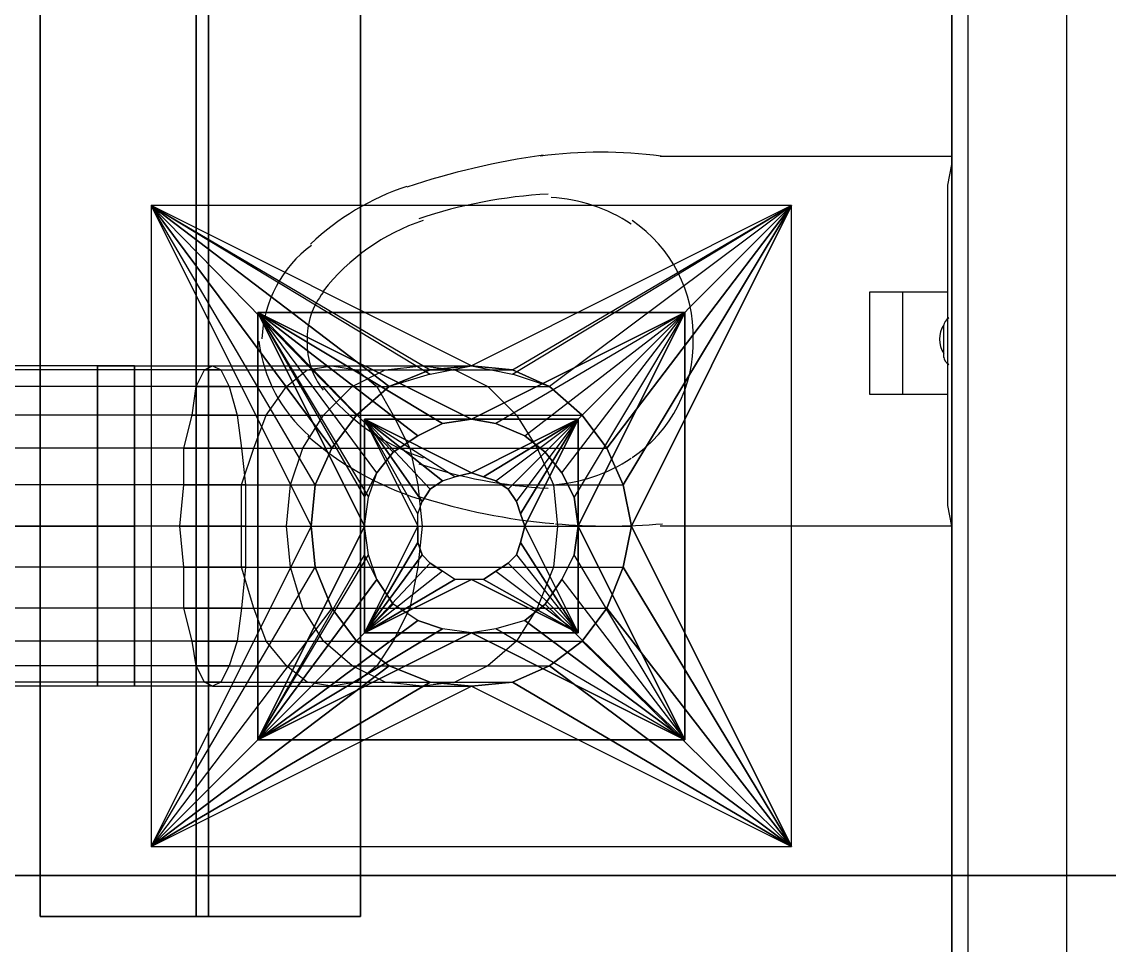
# Model space of a CAD drawing. Header units: metres. Extents: x 114 to 218, y 8 to 180.
# Drawn here: x 177.118 to 181.191, y 79.211 to 82.668 of the extents above; entities that cross this region are included whole.
import ezdxf

# ---------------------------------------------------------------- set-up
doc = ezdxf.new("R2010")
doc.units = ezdxf.units.M
doc.header["$MEASUREMENT"] = 0
for name, color, linetype in [('A-2D-I-WALL', 7, 'Continuous'), ('A-2D-SANR-FIXT', 7, 'Continuous'), ('A-3D-I-WALL', 7, 'Continuous'), ('M-EA2S-ADist', 7, 'Continuous'), ('M-EA2S-Round', 7, 'Continuous'), ('S-3D-BEAM', 7, 'Continuous')]:
    doc.layers.add(name, color=color, linetype=linetype)

msp = doc.modelspace()

# ---------------------------------------------------------------- linework, layer by layer
at = {"layer": 'A-2D-I-WALL', "color": 9, "true_color": 0xbababa}
for points in [[(180.6635, 75.8114), (180.6635, 98.4379)], [(181.0326, 75.8729), (181.0326, 98.3148)], [(180.6019, 85.6711), (180.6019, 75.8729)]]:
    msp.add_lwpolyline(points, dxfattribs=at)
at = {"layer": 'A-2D-SANR-FIXT', "color": 9, "true_color": 0xbababa}
for points in [[(179.5098, 82.164), (180.4635, 82.164), (180.4635, 82.164), (180.6019, 82.164)], [(180.6019, 80.7797), (180.5865, 80.8566), (180.5865, 82.0564), (180.6019, 82.1333)], [(180.2943, 81.2719), (180.2943, 81.6564)], [(180.2943, 81.6564), (180.5865, 81.6564)], [(180.4173, 81.6564), (180.4173, 81.2719)], [(180.5712, 81.5334), (180.5712, 81.4103)], [(180.5712, 81.518), (180.5712, 81.4103)], [(180.5865, 81.2719), (180.2943, 81.2719)], [(180.6019, 80.7797), (180.4635, 80.7797), (180.4635, 80.7797), (179.5098, 80.7797)]]:
    msp.add_lwpolyline(points, dxfattribs=at)
for centre, radius, start, end in [((179.4557, 79.3886), 2.8061, 97.8794, 108.5952), ((179.2868, 80.4804), 1.699, 82.3395, 97.6605), ((178.8715, 81.1257), 0.9768, 108.5932, 133.3989), ((179.1943, 80.1573), 1.8683, 93.2145, 108.3645), ((179.0714, 81.4179), 0.5923, 56.2159, 87.087), ((178.8715, 81.1719), 0.7922, 108.3614, 141.9909), ((179.1176, 81.4949), 0.5152, 358.0707, 56.2174), ((178.4715, 81.4642), 0.4537, 126.1533, 177.852), ((178.4716, 81.4795), 0.2846, 142.0006, 181.4319), ((180.6096, 81.5257), 0.0385, 119.7113, 176.2781), ((180.6557, 81.4795), 0.0999, 147.328, 212.672), ((178.5638, 81.541), 0.5614, 187.0885, 228.9105), ((178.4716, 81.4642), 0.2846, 178.5682, 218.0035), ((179.1176, 81.4641), 0.5152, 303.7826, 1.9293), ((180.6097, 81.418), 0.0385, 183.7219, 240.2593), ((178.8715, 81.7872), 0.7922, 218.0091, 251.6359), ((178.964, 82.0029), 1.1771, 228.9148, 252.3138), ((179.0714, 81.5258), 0.5923, 272.913, 303.7841), ((179.1944, 82.7867), 1.8686, 251.6355, 266.7828), ((179.3176, 83.1255), 2.3459, 252.3163, 264.9391), ((179.3176, 83.0489), 2.2692, 264.9418, 275.0576)]:
    msp.add_arc(centre, radius, start, end, dxfattribs=at)
at = {"layer": 'A-3D-I-WALL', "color": 42, "true_color": 0xdda500}
for points in [[(180.6635, 75.8729), (180.6635, 75.8114), (181.0326, 75.8114), (181.0326, 75.8729), (181.0326, 98.3148), (181.0326, 98.3764), (181.0326, 98.4379), (180.6635, 98.4379), (180.6635, 98.3764), (180.6635, 98.3148)], [(181.0326, 75.8729), (181.0326, 98.3148), (180.6019, 98.3148)], [(181.0326, 75.8729), (180.6019, 75.8729), (181.0326, 75.8729), (181.0326, 98.3148), (180.6019, 98.3148), (180.6019, 94.7155), (180.6019, 93.9926), (180.6019, 90.4548), (180.6019, 89.7318), (180.6019, 86.1633), (180.6019, 85.6711), (180.6019, 75.8729), (180.6019, 85.6711), (180.6019, 86.1633), (180.6019, 89.7318), (180.6019, 90.4548), (180.6019, 93.9926), (180.6019, 94.7155), (180.6019, 98.3148)], [(180.6635, 85.7326), (180.6019, 85.7326), (180.6019, 85.6711), (180.6019, 75.8729), (180.6635, 75.8729), (180.6635, 85.7326)]]:
    msp.add_lwpolyline(points, dxfattribs=at)
at = {"layer": 'M-EA2S-ADist', "color": 3, "true_color": 0x00ff00}
for points in [[(180.002, 81.9794), (177.6025, 81.9794), (177.6025, 79.5799), (180.002, 79.5799), (180.002, 81.9794), (177.6025, 81.9794), (177.6025, 79.5799), (180.002, 79.5799), (180.002, 81.9794)], [(178.6485, 81.3488), (178.8023, 81.3796), (177.6025, 81.9794), (178.2024, 80.7797), (178.2178, 80.9335)], [(178.2178, 80.9335), (177.6025, 81.9794), (178.2024, 80.7797), (178.2178, 80.9335)], [(178.8023, 81.3796), (177.6025, 81.9794), (178.6485, 81.3642), (178.8023, 81.3796)], [(178.6485, 81.3488), (178.4946, 81.3027), (177.6025, 81.9794), (178.6485, 81.3488)], [(178.2793, 81.0719), (178.2178, 80.9335), (177.6025, 81.9794), (178.2793, 81.0719)], [(177.6025, 81.9794), (178.3716, 81.195)], [(178.2793, 81.0719), (177.6025, 81.9794), (178.4946, 81.3027)], [(177.6025, 81.9794), (178.3716, 81.195)], [(177.6025, 81.9794), (177.6025, 81.9794)], [(177.6025, 81.9794), (177.6025, 81.9794)], [(179.3714, 80.9335), (179.4022, 80.7797), (180.002, 81.9794), (178.8023, 81.3796), (178.9561, 81.3488)], [(178.9561, 81.3642), (180.002, 81.9794), (178.8023, 81.3796), (178.9561, 81.3642)], [(179.0945, 81.3027), (178.9561, 81.3488), (180.002, 81.9794), (179.0945, 81.3027)], [(179.2176, 81.195), (180.002, 81.9794), (179.0945, 81.3027)], [(180.002, 81.9794), (179.2176, 81.195)], [(179.3714, 80.9335), (179.3098, 81.0719), (180.002, 81.9794), (179.3714, 80.9335)], [(179.3714, 80.9335), (180.002, 81.9794), (179.3098, 81.0719), (179.3714, 80.9335)], [(180.002, 81.9794), (179.4022, 80.7797), (179.3714, 80.9335)], [(180.002, 81.9794), (180.002, 81.9794)], [(180.002, 81.9794), (180.002, 81.9794)], [(178.0024, 81.5795), (178.0024, 79.9798), (179.6021, 79.9798), (179.6021, 81.5795), (178.0024, 81.5795)], [(179.6021, 79.9798), (178.0024, 79.9798), (178.0024, 81.5795), (179.6021, 81.5795), (179.6021, 79.9798)], [(178.0024, 79.9798), (178.4023, 80.7797), (178.0024, 81.5795), (178.4177, 80.8874)], [(178.4485, 80.9796), (178.0024, 81.5795), (178.51, 81.0565)], [(178.51, 81.0565), (178.0024, 81.5795), (178.6023, 81.1181), (178.0024, 81.5795), (178.6946, 81.1642), (178.0024, 81.5795), (178.8023, 81.1796), (178.0024, 81.5795)], [(178.4485, 80.9796), (178.0024, 81.5795), (178.4023, 80.8874), (178.4485, 80.9796)], [(178.0024, 81.5795), (178.4023, 80.7797), (178.4023, 80.8874)], [(178.0024, 81.5795), (178.0024, 81.5795)], [(178.0024, 81.5795), (178.0024, 81.5795)], [(178.8023, 81.1796), (179.6021, 81.5795), (178.8945, 81.1642)], [(179.6021, 81.5795), (178.8023, 81.1796)], [(179.0022, 81.1181), (179.6021, 81.5795), (178.8945, 81.1642)], [(179.0022, 81.1181), (179.6021, 81.5795), (179.0791, 81.0565)], [(179.1407, 80.9796), (179.6021, 81.5795), (179.0791, 81.0565)], [(179.1407, 80.9796), (179.6021, 81.5795), (179.1868, 80.8874)], [(179.6021, 81.5795), (179.2022, 80.7797), (179.6021, 79.9798), (179.1868, 80.672)], [(179.6021, 79.9798), (179.2022, 80.7797), (179.6021, 81.5795), (179.1868, 80.8874)], [(179.6021, 81.5795), (179.6021, 81.5795)], [(179.6021, 81.5795), (179.6021, 81.5795)], [(178.6485, 81.3642), (178.4946, 81.3027), (178.6485, 81.3642), (178.8023, 81.3796), (178.9561, 81.3642)], [(178.6485, 81.3642), (178.6485, 81.3642)], [(178.6485, 81.3642), (178.6485, 81.3642)], [(178.6485, 81.3488), (178.6485, 81.3488)], [(178.8023, 81.3796), (178.8023, 81.3796)], [(178.8023, 81.3796), (178.8023, 81.3796)], [(178.8023, 81.3796), (178.8023, 81.3796)], [(179.0945, 81.3027), (178.9561, 81.3642), (179.0945, 81.3027)], [(178.9561, 81.3642), (178.9561, 81.3642)], [(178.9561, 81.3642), (178.9561, 81.3642)], [(178.9561, 81.3488), (178.9561, 81.3488)], [(178.2793, 81.0719), (178.3716, 81.195), (178.4946, 81.3027)], [(178.4946, 81.3027), (178.3716, 81.195), (178.4946, 81.3027)], [(178.4946, 81.3027), (178.4946, 81.3027)], [(178.4946, 81.3027), (178.4946, 81.3027)], [(178.4946, 81.3027), (178.4946, 81.3027)], [(179.2176, 81.195), (179.0945, 81.3027), (179.2176, 81.195)], [(179.0945, 81.3027), (179.2176, 81.195), (179.3098, 81.0719)], [(179.0945, 81.3027), (179.0945, 81.3027)], [(179.0945, 81.3027), (179.0945, 81.3027)], [(179.0945, 81.3027), (179.0945, 81.3027)], [(178.3716, 81.195), (178.2793, 81.0719), (178.3716, 81.195)], [(178.3716, 81.195), (178.3716, 81.195)], [(178.3716, 81.195), (178.3716, 81.195)], [(178.3716, 81.195), (178.3716, 81.195)], [(178.6023, 80.8258), (178.4023, 81.1796), (178.6023, 80.7797), (178.6023, 80.8258), (178.6177, 80.872), (178.4023, 81.1796), (178.6485, 80.9181), (178.6177, 80.872)], [(178.6946, 80.9489), (178.7407, 80.9643), (178.4023, 81.1796), (178.6946, 80.9489), (178.6485, 80.9181)], [(178.8484, 80.9643), (179.2022, 81.1796), (178.8023, 80.9796), (178.4023, 81.1796)], [(178.8945, 80.6105), (179.2022, 80.3798), (178.4023, 80.3798), (178.4023, 81.1796), (179.2022, 81.1796), (179.2022, 80.3798)], [(178.4023, 81.1796), (178.4023, 80.3798), (179.2022, 80.3798), (179.2022, 81.1796), (178.4023, 81.1796), (178.6023, 80.7797), (178.4023, 80.3798), (178.6023, 80.7181), (178.6023, 80.7797), (178.6023, 80.8258), (178.4023, 81.1796)], [(178.4023, 81.1796), (178.6177, 80.872)], [(178.7407, 80.9643), (178.4023, 81.1796), (178.8023, 80.9796), (179.2022, 81.1796)], [(178.6946, 80.9489), (178.4023, 81.1796), (178.6485, 80.9181)], [(178.8945, 81.1642), (179.0022, 81.1181), (179.0791, 81.0565), (179.1407, 80.9796), (179.1868, 80.8874), (179.2022, 80.7797), (179.1868, 80.672), (179.1407, 80.5797), (179.0791, 80.4874), (179.0022, 80.4259), (178.8945, 80.3951), (178.8023, 80.3798), (178.6946, 80.3951), (178.6023, 80.4259), (178.51, 80.4874), (178.4485, 80.5797), (178.4177, 80.672), (178.4023, 80.7797), (178.4177, 80.8874), (178.4485, 80.9796), (178.51, 81.0565), (178.6023, 81.1181), (178.6946, 81.1642), (178.8023, 81.1796), (178.8945, 81.1642)], [(178.4023, 81.1796), (178.4023, 81.1796)], [(178.4023, 81.1796), (178.4023, 81.1796)], [(179.0791, 80.4874), (179.1407, 80.5797), (179.1868, 80.672), (179.2022, 80.7797), (179.1868, 80.8874), (179.1407, 80.9796), (179.0791, 81.0565), (179.0022, 81.1181), (178.8945, 81.1642), (178.8023, 81.1796), (178.6946, 81.1642), (178.6023, 81.1181), (178.51, 81.0565), (178.4485, 80.9796)], [(178.8023, 81.1796), (178.8023, 81.1796)], [(178.8023, 81.1796), (178.8023, 81.1796)], [(178.8945, 80.9489), (179.2022, 81.1796), (178.8484, 80.9643)], [(178.8945, 80.9489), (179.2022, 81.1796), (178.9407, 80.9181)], [(178.9715, 80.872), (179.2022, 81.1796), (178.9407, 80.9181)], [(178.9715, 80.872), (179.2022, 81.1796), (178.9868, 80.8258)], [(178.9868, 80.7181), (179.2022, 80.3798), (179.0022, 80.7797), (179.2022, 81.1796)], [(178.9868, 80.8258), (179.2022, 81.1796), (179.0022, 80.7797), (179.2022, 80.3798)], [(179.2022, 81.1796), (179.2022, 81.1796)], [(179.2022, 81.1796), (179.2022, 81.1796)], [(179.3098, 81.0719), (179.2176, 81.195), (179.3098, 81.0719), (179.3714, 80.9335), (179.4022, 80.7797), (179.3714, 80.6259), (179.3098, 80.472)], [(179.2176, 81.195), (179.2176, 81.195)], [(179.2176, 81.195), (179.2176, 81.195)], [(179.2176, 81.195), (179.2176, 81.195)], [(178.6946, 81.1642), (178.6946, 81.1642)], [(178.6946, 81.1642), (178.6946, 81.1642)], [(178.8945, 81.1642), (178.8945, 81.1642)], [(178.8945, 81.1642), (178.8945, 81.1642)], [(178.6023, 81.1181), (178.6023, 81.1181)], [(178.6023, 81.1181), (178.6023, 81.1181)], [(179.0022, 81.1181), (179.0022, 81.1181)], [(179.0022, 81.1181), (179.0022, 81.1181)], [(178.2793, 81.0719), (178.2178, 80.9335), (178.2793, 81.0719)], [(178.2793, 81.0719), (178.2793, 81.0719)], [(178.2793, 81.0719), (178.2793, 81.0719)], [(178.2793, 81.0719), (178.2793, 81.0719)], [(178.51, 81.0565), (178.51, 81.0565)], [(178.51, 81.0565), (178.51, 81.0565)], [(179.0791, 81.0565), (179.0791, 81.0565)], [(179.0791, 81.0565), (179.0791, 81.0565)], [(179.3098, 81.0719), (179.3098, 81.0719)], [(179.3098, 81.0719), (179.3098, 81.0719)], [(179.3098, 81.0719), (179.3098, 81.0719)], [(178.4485, 80.9796), (178.4485, 80.9796)], [(178.4485, 80.9796), (178.4485, 80.9796)], [(178.6023, 80.8258), (178.6177, 80.872), (178.6485, 80.9181), (178.6946, 80.9489), (178.7407, 80.9643), (178.8023, 80.9796), (178.8484, 80.9643), (178.8945, 80.9489), (178.9407, 80.9181), (178.9715, 80.872), (178.9868, 80.8258), (179.0022, 80.7797), (178.9868, 80.7181), (178.9715, 80.672), (178.9407, 80.6412), (178.8945, 80.6105), (178.8484, 80.5797), (178.8023, 80.5797), (178.7407, 80.5797), (178.6946, 80.6105), (178.6485, 80.6412), (178.6177, 80.672)], [(178.8484, 80.5797), (178.8945, 80.6105), (178.9407, 80.6412), (178.9715, 80.672), (178.9868, 80.7181), (179.0022, 80.7797), (178.9868, 80.8258), (178.9715, 80.872), (178.9407, 80.9181), (178.8945, 80.9489), (178.8484, 80.9643), (178.8023, 80.9796), (178.7407, 80.9643)], [(178.8023, 80.9796), (178.8023, 80.9796)], [(178.8023, 80.9796), (178.8023, 80.9796)], [(179.1407, 80.9796), (179.1407, 80.9796)], [(179.1407, 80.9796), (179.1407, 80.9796)], [(178.2178, 80.6259), (178.2793, 80.472), (178.2178, 80.6259), (178.2024, 80.7797), (178.2178, 80.9335)], [(178.2178, 80.9335), (178.2178, 80.9335)], [(178.2178, 80.9335), (178.2178, 80.9335)], [(178.2178, 80.9335), (178.2178, 80.9335)], [(178.6946, 80.9489), (178.6946, 80.9489)], [(178.6946, 80.9489), (178.6946, 80.9489)], [(178.7407, 80.9643), (178.7407, 80.9643)], [(178.7407, 80.9643), (178.7407, 80.9643)], [(178.8484, 80.9643), (178.8484, 80.9643)], [(178.8484, 80.9643), (178.8484, 80.9643)], [(178.8945, 80.9489), (178.8945, 80.9489)], [(178.8945, 80.9489), (178.8945, 80.9489)], [(179.3714, 80.9335), (179.3714, 80.9335)], [(179.3714, 80.9335), (179.3714, 80.9335)], [(179.3714, 80.9335), (179.3714, 80.9335)], [(178.6485, 80.9181), (178.6485, 80.9181)], [(178.6485, 80.9181), (178.6485, 80.9181)], [(178.9407, 80.9181), (178.9407, 80.9181)], [(178.9407, 80.9181), (178.9407, 80.9181)], [(178.4023, 80.8874), (178.4023, 80.8874)], [(178.4177, 80.8874), (178.4177, 80.8874)], [(178.6177, 80.872), (178.6177, 80.872)], [(178.6177, 80.872), (178.6177, 80.872)], [(178.9715, 80.872), (178.9715, 80.872)], [(178.9715, 80.872), (178.9715, 80.872)], [(179.1868, 80.8874), (179.1868, 80.8874)], [(179.1868, 80.8874), (179.1868, 80.8874)], [(178.6023, 80.8258), (178.6023, 80.8258)], [(178.6023, 80.8258), (178.6023, 80.8258)], [(178.9868, 80.8258), (178.9868, 80.8258)], [(178.9868, 80.8258), (178.9868, 80.8258)], [(178.2178, 80.6259), (178.2024, 80.7797), (177.6025, 79.5799), (178.8023, 80.1798), (180.002, 79.5799)], [(178.2024, 80.7797), (177.6025, 79.5799), (178.2178, 80.6259), (178.2024, 80.7797)], [(178.4023, 80.7797), (178.0024, 79.9798), (178.4023, 80.672), (178.4023, 80.7797)], [(178.2024, 80.7797), (178.2024, 80.7797)], [(178.2024, 80.7797), (178.2024, 80.7797)], [(178.2024, 80.7797), (178.2024, 80.7797)], [(178.4023, 80.3798), (178.6023, 80.7797), (178.6023, 80.7181)], [(178.4023, 80.7797), (178.4023, 80.7797)], [(178.4023, 80.7797), (178.4023, 80.7797)], [(178.6023, 80.7797), (178.6023, 80.7797)], [(178.6023, 80.7797), (178.6023, 80.7797)], [(178.9561, 80.1952), (178.8023, 80.1798), (180.002, 79.5799), (179.4022, 80.7797), (179.3714, 80.6259)], [(179.0022, 80.7797), (179.0022, 80.7797)], [(179.0022, 80.7797), (179.0022, 80.7797)], [(179.2022, 80.7797), (179.2022, 80.7797)], [(179.2022, 80.7797), (179.2022, 80.7797)], [(179.3714, 80.6259), (179.4022, 80.7797), (180.002, 79.5799)], [(179.4022, 80.7797), (179.4022, 80.7797)], [(179.4022, 80.7797), (179.4022, 80.7797)], [(179.4022, 80.7797), (179.4022, 80.7797)], [(178.6177, 80.672), (178.6023, 80.7181), (178.4023, 80.3798), (178.6177, 80.672), (178.6485, 80.6412)], [(178.6023, 80.7181), (178.6177, 80.672), (178.4023, 80.3798)], [(178.6023, 80.7181), (178.6023, 80.7181)], [(178.6023, 80.7181), (178.6023, 80.7181)], [(178.9715, 80.672), (179.2022, 80.3798), (178.9868, 80.7181)], [(178.9868, 80.7181), (178.9868, 80.7181)], [(178.9868, 80.7181), (178.9868, 80.7181)], [(178.4485, 80.5797), (178.0024, 79.9798), (178.4177, 80.672)], [(178.4485, 80.5797), (178.51, 80.4874), (178.0024, 79.9798), (178.4485, 80.5797), (178.4023, 80.672)], [(178.4023, 80.672), (178.4023, 80.672)], [(178.4177, 80.672), (178.4177, 80.672)], [(178.6177, 80.672), (178.6177, 80.672)], [(178.6177, 80.672), (178.6177, 80.672)], [(178.9715, 80.672), (179.2022, 80.3798), (178.9407, 80.6412)], [(178.9715, 80.672), (178.9715, 80.672)], [(178.9715, 80.672), (178.9715, 80.672)], [(179.1407, 80.5797), (179.6021, 79.9798), (179.1868, 80.672)], [(179.1868, 80.672), (179.1868, 80.672)], [(179.1868, 80.672), (179.1868, 80.672)], [(178.2178, 80.6259), (178.2793, 80.472), (177.6025, 79.5799), (178.2178, 80.6259)], [(178.2178, 80.6259), (178.2178, 80.6259)], [(178.2178, 80.6259), (178.2178, 80.6259)], [(178.2178, 80.6259), (178.2178, 80.6259)], [(178.7407, 80.5797), (178.4023, 80.3798), (178.8023, 80.5797), (178.7407, 80.5797), (178.6946, 80.6105), (178.4023, 80.3798), (178.6485, 80.6412), (178.6946, 80.6105)], [(178.6485, 80.6412), (178.4023, 80.3798)], [(178.6946, 80.6105), (178.4023, 80.3798), (178.7407, 80.5797)], [(178.6485, 80.6412), (178.6485, 80.6412)], [(178.6485, 80.6412), (178.6485, 80.6412)], [(178.6946, 80.6105), (178.6946, 80.6105)], [(178.6946, 80.6105), (178.6946, 80.6105)], [(178.8945, 80.6105), (179.2022, 80.3798), (178.9407, 80.6412)], [(178.8945, 80.6105), (178.8945, 80.6105)], [(178.8945, 80.6105), (178.8945, 80.6105)], [(178.9407, 80.6412), (178.9407, 80.6412)], [(178.9407, 80.6412), (178.9407, 80.6412)], [(179.3098, 80.472), (179.3714, 80.6259), (180.002, 79.5799), (179.3098, 80.472)], [(179.3098, 80.472), (180.002, 79.5799), (179.3714, 80.6259), (179.3098, 80.472)], [(179.3714, 80.6259), (179.3714, 80.6259)], [(179.3714, 80.6259), (179.3714, 80.6259)], [(179.3714, 80.6259), (179.3714, 80.6259)], [(178.8023, 80.5797), (178.4023, 80.3798)], [(178.4485, 80.5797), (178.4485, 80.5797)], [(178.4485, 80.5797), (178.4485, 80.5797)], [(178.7407, 80.5797), (178.7407, 80.5797)], [(178.7407, 80.5797), (178.7407, 80.5797)], [(178.8023, 80.5797), (179.2022, 80.3798), (178.8484, 80.5797), (178.8023, 80.5797)], [(178.8484, 80.5797), (179.2022, 80.3798), (178.8023, 80.5797)], [(178.8023, 80.5797), (178.8023, 80.5797)], [(178.8023, 80.5797), (178.8023, 80.5797)], [(178.8484, 80.5797), (178.8484, 80.5797)], [(178.8484, 80.5797), (178.8484, 80.5797)], [(179.1407, 80.5797), (179.6021, 79.9798), (179.0791, 80.4874)], [(179.1407, 80.5797), (179.1407, 80.5797)], [(179.1407, 80.5797), (179.1407, 80.5797)], [(178.6023, 80.4259), (178.0024, 79.9798), (178.51, 80.4874)], [(178.6023, 80.4259), (178.6946, 80.3951), (178.0024, 79.9798), (178.6023, 80.4259), (178.51, 80.4874)], [(178.51, 80.4874), (178.51, 80.4874)], [(178.51, 80.4874), (178.51, 80.4874)], [(179.0022, 80.4259), (179.0791, 80.4874), (179.6021, 79.9798), (179.0022, 80.4259), (178.8945, 80.3951)], [(179.0791, 80.4874), (179.0791, 80.4874)], [(179.0791, 80.4874), (179.0791, 80.4874)], [(178.2793, 80.472), (177.6025, 79.5799), (178.3716, 80.349)], [(178.2793, 80.472), (178.3716, 80.349), (178.2793, 80.472)], [(178.4946, 80.2567), (178.3716, 80.349), (178.2793, 80.472)], [(178.2793, 80.472), (178.2793, 80.472)], [(178.2793, 80.472), (178.2793, 80.472)], [(178.2793, 80.472), (178.2793, 80.472)], [(179.3098, 80.472), (179.2176, 80.349), (179.0945, 80.2567), (178.9561, 80.1952)], [(179.2176, 80.349), (179.3098, 80.472), (179.2176, 80.349)], [(179.3098, 80.472), (179.3098, 80.472)], [(179.3098, 80.472), (179.3098, 80.472)], [(179.3098, 80.472), (179.3098, 80.472)], [(178.6023, 80.4259), (178.6023, 80.4259)], [(178.6023, 80.4259), (178.6023, 80.4259)], [(179.0022, 80.4259), (179.6021, 79.9798), (178.8945, 80.3951)], [(179.0022, 80.4259), (179.0022, 80.4259)], [(179.0022, 80.4259), (179.0022, 80.4259)], [(179.6021, 79.9798), (178.8023, 80.3798), (178.0024, 79.9798), (178.6946, 80.3951)], [(178.0024, 79.9798), (178.8023, 80.3798), (178.6946, 80.3951)], [(178.4023, 80.3798), (178.4023, 80.3798)], [(178.4023, 80.3798), (178.4023, 80.3798)], [(178.6946, 80.3951), (178.6946, 80.3951)], [(178.6946, 80.3951), (178.6946, 80.3951)], [(178.8023, 80.3798), (179.6021, 79.9798), (178.8945, 80.3951), (178.8023, 80.3798)], [(178.8023, 80.3798), (178.8023, 80.3798)], [(178.8023, 80.3798), (178.8023, 80.3798)], [(178.8945, 80.3951), (178.8945, 80.3951)], [(178.8945, 80.3951), (178.8945, 80.3951)], [(179.2022, 80.3798), (179.2022, 80.3798)], [(179.2022, 80.3798), (179.2022, 80.3798)], [(177.6025, 79.5799), (178.3716, 80.349)], [(178.3716, 80.349), (178.4946, 80.2567), (178.3716, 80.349)], [(178.3716, 80.349), (178.3716, 80.349)], [(178.3716, 80.349), (178.3716, 80.349)], [(178.3716, 80.349), (178.3716, 80.349)], [(179.0945, 80.2567), (179.2176, 80.349), (179.0945, 80.2567)], [(179.2176, 80.349), (180.002, 79.5799), (179.2176, 80.349)], [(179.2176, 80.349), (179.2176, 80.349)], [(179.2176, 80.349), (179.2176, 80.349)], [(179.2176, 80.349), (179.2176, 80.349)], [(178.4946, 80.2567), (178.6485, 80.1952), (177.6025, 79.5799), (178.4946, 80.2567)], [(178.4946, 80.2567), (177.6025, 79.5799), (178.6485, 80.1952), (178.4946, 80.2567)], [(178.8023, 80.1798), (178.6485, 80.1952), (178.4946, 80.2567)], [(178.4946, 80.2567), (178.4946, 80.2567)], [(178.4946, 80.2567), (178.4946, 80.2567)], [(178.4946, 80.2567), (178.4946, 80.2567)], [(178.8023, 80.1798), (178.9561, 80.1952), (179.0945, 80.2567)], [(179.0945, 80.2567), (180.002, 79.5799), (178.9561, 80.1952)], [(178.9561, 80.1952), (180.002, 79.5799), (179.0945, 80.2567), (178.9561, 80.1952)], [(179.0945, 80.2567), (179.0945, 80.2567)], [(179.0945, 80.2567), (179.0945, 80.2567)], [(179.0945, 80.2567), (179.0945, 80.2567)], [(177.6025, 79.5799), (178.8023, 80.1798), (178.6485, 80.1952)], [(178.9561, 80.1952), (178.8023, 80.1798), (178.6485, 80.1952)], [(178.6485, 80.1952), (178.6485, 80.1952)], [(178.6485, 80.1952), (178.6485, 80.1952)], [(178.6485, 80.1952), (178.6485, 80.1952)], [(178.8023, 80.1798), (178.8023, 80.1798)], [(178.8023, 80.1798), (178.8023, 80.1798)], [(178.8023, 80.1798), (178.8023, 80.1798)], [(178.9561, 80.1952), (178.9561, 80.1952)], [(178.9561, 80.1952), (178.9561, 80.1952)], [(178.9561, 80.1952), (178.9561, 80.1952)], [(178.9561, 80.1952), (178.9561, 80.1952)], [(178.0024, 79.9798), (178.0024, 79.9798)], [(178.0024, 79.9798), (178.0024, 79.9798)], [(179.6021, 79.9798), (179.6021, 79.9798)], [(179.6021, 79.9798), (179.6021, 79.9798)], [(177.6025, 79.5799), (177.6025, 79.5799)], [(177.6025, 79.5799), (177.6025, 79.5799)], [(180.002, 79.5799), (180.002, 79.5799)], [(180.002, 79.5799), (180.002, 79.5799)]]:
    msp.add_lwpolyline(points, dxfattribs=at)
at = {"layer": 'M-EA2S-Round', "color": 40, "true_color": 0xffbf00}
for points in [[(177.541, 81.3796), (177.541, 81.3642), (175.1414, 81.3642), (175.1414, 81.3796)], [(177.541, 81.3642), (177.541, 81.3796), (175.1414, 81.3796), (175.1414, 81.3642)], [(177.541, 81.3642), (177.541, 81.3027), (175.1414, 81.3027), (175.1414, 81.3642)], [(177.541, 81.3027), (177.541, 81.3642), (175.1414, 81.3642), (175.1414, 81.3027)], [(177.4025, 81.3796), (177.8332, 81.3796), (177.864, 81.3642), (178.3716, 81.3642)], [(177.4025, 80.1952), (177.4025, 80.2567), (177.4025, 80.349), (177.4025, 80.472), (177.4025, 80.6259), (177.4025, 80.7797), (177.4025, 80.9335), (177.4025, 81.0719), (177.4025, 81.195), (177.4025, 81.3027), (177.4025, 81.3642), (177.4025, 81.3796), (177.4025, 81.3642), (177.4025, 81.3027), (177.4025, 81.195), (177.4025, 81.0719), (177.4025, 80.9335), (177.4025, 80.7797), (177.4025, 80.6259), (177.4025, 80.472), (177.4025, 80.349), (177.4025, 80.2567), (177.4025, 80.1952), (177.4025, 80.1798), (177.4025, 80.1952)], [(177.4025, 81.3796), (177.4025, 81.3796)], [(177.864, 81.3642), (177.4025, 81.3642)], [(177.8024, 81.3642), (177.4025, 81.3642)], [(177.4025, 81.3642), (177.4025, 81.3642)], [(177.4025, 81.3642), (177.4025, 81.3642)], [(177.541, 81.3796), (177.541, 81.3796)], [(177.541, 81.3642), (177.541, 81.3642)], [(177.541, 81.3642), (177.541, 81.3642)], [(177.7717, 81.3027), (177.8024, 81.3642), (178.187, 81.3642)], [(177.8024, 81.3642), (177.8332, 81.3796), (178.2793, 81.3796), (178.3716, 81.3642), (178.7407, 81.3642)], [(177.8024, 81.3642), (177.8024, 81.3642)], [(177.8332, 81.3796), (177.8332, 81.3796)], [(177.864, 81.3642), (177.8947, 81.3027), (178.4485, 81.3027)], [(177.864, 81.3642), (177.864, 81.3642)], [(178.1101, 81.3027), (178.187, 81.3642), (178.4792, 81.3642)], [(178.187, 81.3642), (178.2793, 81.3796), (178.6177, 81.3796), (178.7407, 81.3642), (178.9561, 81.3642)], [(178.187, 81.3642), (178.187, 81.3642)], [(178.4792, 81.3642), (178.6177, 81.3796), (178.8023, 81.3796), (178.9561, 81.3642), (179.0945, 81.3027), (179.2176, 81.195), (179.3098, 81.0719), (179.3714, 80.9335), (179.4022, 80.7797), (179.3714, 80.6259), (179.3098, 80.472), (179.2176, 80.349), (179.0945, 80.2567), (178.9561, 80.1952), (178.8023, 80.1798), (178.6485, 80.1952), (178.4946, 80.2567), (178.3716, 80.349), (178.2793, 80.472), (178.2178, 80.6259), (178.2024, 80.7797), (178.2178, 80.9335), (178.2793, 81.0719), (178.3716, 81.195), (178.4946, 81.3027), (178.6485, 81.3642), (178.8023, 81.3796)], [(178.8023, 80.1798), (178.6485, 80.1952), (178.4946, 80.2567), (178.3716, 80.349), (178.2793, 80.472), (178.2178, 80.6259), (178.2024, 80.7797), (178.2178, 80.9335), (178.2793, 81.0719), (178.3716, 81.195), (178.4946, 81.3027), (178.6485, 81.3642), (178.8023, 81.3796), (178.9561, 81.3642), (179.0945, 81.3027), (179.2176, 81.195), (179.3098, 81.0719), (179.3714, 80.9335), (179.4022, 80.7797), (179.3714, 80.6259), (179.3098, 80.472), (179.2176, 80.349), (179.0945, 80.2567), (178.9561, 80.1952), (178.8023, 80.1798)], [(179.3714, 80.6259), (179.4022, 80.7797), (179.3714, 80.9335), (179.3098, 81.0719), (179.2176, 81.195), (179.0945, 81.3027), (178.9561, 81.3642), (178.8023, 81.3796), (178.6485, 81.3642), (178.4946, 81.3027), (178.3716, 81.195), (178.2793, 81.0719), (178.2178, 80.9335), (178.2024, 80.7797)], [(178.2178, 80.9335), (178.2793, 81.0719), (178.3716, 81.195), (178.4946, 81.3027), (178.6485, 81.3642), (178.8023, 81.3796), (178.9561, 81.3642), (179.0945, 81.3027), (179.2176, 81.195), (179.3098, 81.0719), (179.3714, 80.9335), (179.4022, 80.7797)], [(178.2793, 81.3796), (178.2793, 81.3796)], [(178.3562, 81.3027), (178.4792, 81.3642), (178.6485, 81.3642)], [(178.3716, 81.3642), (178.4485, 81.3027), (178.8638, 81.3027)], [(178.3716, 81.3642), (178.3716, 81.3642)], [(178.4792, 81.3642), (178.4792, 81.3642)], [(178.6177, 81.3796), (178.6177, 81.3796)], [(178.6485, 81.3642), (178.6485, 81.3642)], [(178.6485, 81.3642), (178.6485, 81.3642)], [(178.6485, 81.3642), (178.6485, 81.3642)], [(178.6485, 81.3642), (178.6485, 81.3642)], [(178.6485, 81.3642), (178.6485, 81.3642)], [(178.7407, 81.3642), (178.8638, 81.3027), (179.0945, 81.3027)], [(178.7407, 81.3642), (178.7407, 81.3642)], [(178.8023, 81.3796), (178.8023, 81.3796)], [(178.8023, 81.3796), (178.8023, 81.3796)], [(178.8023, 81.3796), (178.8023, 81.3796)], [(178.8023, 81.3796), (178.8023, 81.3796)], [(178.8023, 81.3796), (178.8023, 81.3796)], [(178.9561, 81.3642), (178.9561, 81.3642)], [(178.9561, 81.3642), (178.9561, 81.3642)], [(178.9561, 81.3642), (178.9561, 81.3642)], [(178.9561, 81.3642), (178.9561, 81.3642)], [(178.9561, 81.3642), (178.9561, 81.3642)], [(177.541, 81.3027), (177.541, 81.195), (175.1414, 81.195), (175.1414, 81.3027)], [(177.541, 81.195), (177.541, 81.3027), (175.1414, 81.3027), (175.1414, 81.195)], [(177.8947, 81.3027), (177.4025, 81.3027)], [(177.7717, 81.3027), (177.4025, 81.3027)], [(177.4025, 81.3027), (177.4025, 81.3027)], [(177.4025, 81.3027), (177.4025, 81.3027)], [(177.541, 81.3027), (177.541, 81.3027)], [(177.541, 81.3027), (177.541, 81.3027)], [(177.7563, 81.195), (177.7717, 81.3027), (178.1101, 81.3027)], [(177.7717, 81.3027), (177.7717, 81.3027)], [(177.8947, 81.3027), (177.9255, 81.195), (178.51, 81.195)], [(177.8947, 81.3027), (177.8947, 81.3027)], [(178.0332, 81.195), (178.1101, 81.3027), (178.3562, 81.3027)], [(178.1101, 81.3027), (178.1101, 81.3027)], [(178.2485, 81.195), (178.3562, 81.3027), (178.4946, 81.3027)], [(178.3562, 81.3027), (178.3562, 81.3027)], [(178.4485, 81.3027), (178.51, 81.195), (178.9715, 81.195)], [(178.4485, 81.3027), (178.4485, 81.3027)], [(178.4946, 81.3027), (178.4946, 81.3027)], [(178.4946, 81.3027), (178.4946, 81.3027)], [(178.4946, 81.3027), (178.4946, 81.3027)], [(178.4946, 81.3027), (178.4946, 81.3027)], [(178.4946, 81.3027), (178.4946, 81.3027)], [(178.8638, 81.3027), (178.9715, 81.195), (179.2176, 81.195)], [(178.8638, 81.3027), (178.8638, 81.3027)], [(179.0945, 81.3027), (179.0945, 81.3027)], [(179.0945, 81.3027), (179.0945, 81.3027)], [(179.0945, 81.3027), (179.0945, 81.3027)], [(179.0945, 81.3027), (179.0945, 81.3027)], [(179.0945, 81.3027), (179.0945, 81.3027)], [(177.541, 81.195), (177.541, 81.0719), (175.1414, 81.0719), (175.1414, 81.195)], [(177.541, 81.0719), (177.541, 81.195), (175.1414, 81.195), (175.1414, 81.0719)], [(177.9255, 81.195), (177.4025, 81.195)], [(177.7563, 81.195), (177.4025, 81.195)], [(177.4025, 81.195), (177.4025, 81.195)], [(177.4025, 81.195), (177.4025, 81.195)], [(177.541, 81.195), (177.541, 81.195)], [(177.541, 81.195), (177.541, 81.195)], [(177.7255, 81.0719), (177.7563, 81.195), (178.0332, 81.195)], [(177.7563, 81.195), (177.7563, 81.195)], [(177.9255, 81.195), (177.9409, 81.0719), (178.5715, 81.0719)], [(177.9255, 81.195), (177.9255, 81.195)], [(177.987, 81.0719), (178.0332, 81.195), (178.2485, 81.195)], [(178.0332, 81.195), (178.0332, 81.195)], [(178.1716, 81.0719), (178.2485, 81.195), (178.3716, 81.195)], [(178.2485, 81.195), (178.2485, 81.195)], [(178.3716, 81.195), (178.3716, 81.195)], [(178.3716, 81.195), (178.3716, 81.195)], [(178.3716, 81.195), (178.3716, 81.195)], [(178.3716, 81.195), (178.3716, 81.195)], [(178.3716, 81.195), (178.3716, 81.195)], [(178.51, 81.195), (178.5715, 81.0719), (179.0484, 81.0719)], [(178.51, 81.195), (178.51, 81.195)], [(178.9715, 81.195), (179.0484, 81.0719), (179.3098, 81.0719)], [(178.9715, 81.195), (178.9715, 81.195)], [(179.2176, 81.195), (179.2176, 81.195)], [(179.2176, 81.195), (179.2176, 81.195)], [(179.2176, 81.195), (179.2176, 81.195)], [(179.2176, 81.195), (179.2176, 81.195)], [(179.2176, 81.195), (179.2176, 81.195)], [(177.541, 81.0719), (177.541, 80.9335), (175.1414, 80.9335), (175.1414, 81.0719)], [(177.541, 80.9335), (177.541, 81.0719), (175.1414, 81.0719), (175.1414, 80.9335)], [(177.9409, 81.0719), (177.4025, 81.0719)], [(177.7255, 81.0719), (177.4025, 81.0719)], [(177.4025, 81.0719), (177.4025, 81.0719)], [(177.4025, 81.0719), (177.4025, 81.0719)], [(177.541, 81.0719), (177.541, 81.0719)], [(177.541, 81.0719), (177.541, 81.0719)], [(177.7255, 80.9335), (177.7255, 81.0719), (177.987, 81.0719)], [(177.7255, 81.0719), (177.7255, 81.0719)], [(177.9409, 81.0719), (177.9563, 80.9335), (178.6023, 80.9335)], [(177.9409, 80.9335), (177.987, 81.0719), (178.1716, 81.0719)], [(177.9409, 81.0719), (177.9409, 81.0719)], [(177.987, 81.0719), (177.987, 81.0719)], [(178.1255, 80.9335), (178.1716, 81.0719), (178.2793, 81.0719)], [(178.1716, 81.0719), (178.1716, 81.0719)], [(178.2793, 81.0719), (178.2793, 81.0719)], [(178.2793, 81.0719), (178.2793, 81.0719)], [(178.2793, 81.0719), (178.2793, 81.0719)], [(178.2793, 81.0719), (178.2793, 81.0719)], [(178.2793, 81.0719), (178.2793, 81.0719)], [(178.5715, 81.0719), (178.6023, 80.9335), (179.1099, 80.9335)], [(178.5715, 81.0719), (178.5715, 81.0719)], [(179.0484, 81.0719), (179.1099, 80.9335), (179.3714, 80.9335)], [(179.0484, 81.0719), (179.0484, 81.0719)], [(179.3098, 81.0719), (179.3098, 81.0719)], [(179.3098, 81.0719), (179.3098, 81.0719)], [(179.3098, 81.0719), (179.3098, 81.0719)], [(179.3098, 81.0719), (179.3098, 81.0719)], [(179.3098, 81.0719), (179.3098, 81.0719)], [(177.541, 80.9335), (177.541, 80.7797), (175.1414, 80.7797), (175.1414, 80.9335)], [(177.541, 80.7797), (177.541, 80.9335), (175.1414, 80.9335), (175.1414, 80.7797), (177.541, 80.7797)], [(177.9563, 80.9335), (177.4025, 80.9335)], [(177.7255, 80.9335), (177.4025, 80.9335)], [(177.4025, 80.9335), (177.4025, 80.9335)], [(177.4025, 80.9335), (177.4025, 80.9335)], [(177.541, 80.9335), (177.541, 80.9335)], [(177.541, 80.9335), (177.541, 80.9335)], [(177.7102, 80.7797), (177.7255, 80.9335), (177.9409, 80.9335)], [(177.7255, 80.9335), (177.7255, 80.9335)], [(177.9409, 80.7797), (177.9409, 80.9335), (178.1255, 80.9335)], [(177.9409, 80.9335), (177.9409, 80.9335)], [(177.9563, 80.9335), (177.9563, 80.7797), (178.6177, 80.7797)], [(177.9563, 80.9335), (177.9563, 80.9335)], [(178.1101, 80.7797), (178.1255, 80.9335), (178.2178, 80.9335)], [(178.1255, 80.9335), (178.1255, 80.9335)], [(178.2024, 80.7797), (178.2178, 80.9335)], [(178.2178, 80.9335), (178.2178, 80.9335)], [(178.2178, 80.9335), (178.2178, 80.9335)], [(178.2178, 80.9335), (178.2178, 80.9335)], [(178.2178, 80.9335), (178.2178, 80.9335)], [(178.6023, 80.9335), (178.6177, 80.7797), (179.1253, 80.7797)], [(178.6023, 80.9335), (178.6023, 80.9335)], [(179.1099, 80.9335), (179.1253, 80.7797), (179.4022, 80.7797)], [(179.1099, 80.9335), (179.1099, 80.9335)], [(179.3714, 80.9335), (179.3714, 80.9335)], [(179.3714, 80.9335), (179.3714, 80.9335)], [(179.3714, 80.9335), (179.3714, 80.9335)], [(179.3714, 80.9335), (179.3714, 80.9335)], [(179.3714, 80.9335), (179.3714, 80.9335)], [(177.541, 80.7797), (177.541, 80.6259), (175.1414, 80.6259), (175.1414, 80.7797)], [(177.9563, 80.7797), (177.4025, 80.7797)], [(177.7102, 80.7797), (177.4025, 80.7797)], [(177.4025, 80.7797), (177.4025, 80.7797)], [(177.4025, 80.7797), (177.4025, 80.7797)], [(177.541, 80.6259), (177.541, 80.7797)], [(177.541, 80.7797), (177.541, 80.7797)], [(177.541, 80.7797), (177.541, 80.7797)], [(177.7255, 80.6259), (177.7102, 80.7797), (177.9409, 80.7797)], [(177.7102, 80.7797), (177.7102, 80.7797)], [(177.9409, 80.6259), (177.9409, 80.7797), (178.1101, 80.7797)], [(177.9409, 80.7797), (177.9409, 80.7797)], [(177.9563, 80.7797), (177.9563, 80.6259), (178.6023, 80.6259)], [(177.9563, 80.7797), (177.9563, 80.7797)], [(178.1255, 80.6259), (178.1101, 80.7797), (178.2024, 80.7797)], [(178.1101, 80.7797), (178.1101, 80.7797)], [(178.2024, 80.7797), (178.2024, 80.7797)], [(178.2024, 80.7797), (178.2024, 80.7797)], [(178.2178, 80.6259), (178.2024, 80.7797), (178.2178, 80.6259)], [(178.2024, 80.7797), (178.2024, 80.7797)], [(178.2024, 80.7797), (178.2024, 80.7797)], [(178.6177, 80.7797), (178.6023, 80.6259), (179.1099, 80.6259)], [(178.6177, 80.7797), (178.6177, 80.7797)], [(179.1253, 80.7797), (179.1099, 80.6259), (179.3714, 80.6259)], [(179.1253, 80.7797), (179.1253, 80.7797)], [(179.3714, 80.6259), (179.3098, 80.472), (179.3714, 80.6259), (179.4022, 80.7797)], [(179.4022, 80.7797), (179.4022, 80.7797)], [(179.4022, 80.7797), (179.4022, 80.7797)], [(179.4022, 80.7797), (179.4022, 80.7797)], [(179.4022, 80.7797), (179.4022, 80.7797)], [(177.541, 80.472), (177.541, 80.6259), (175.1414, 80.6259), (175.1414, 80.472)], [(177.541, 80.6259), (177.541, 80.472), (175.1414, 80.472), (175.1414, 80.6259)], [(177.9563, 80.6259), (177.4025, 80.6259)], [(177.7255, 80.6259), (177.4025, 80.6259)], [(177.4025, 80.6259), (177.4025, 80.6259)], [(177.4025, 80.6259), (177.4025, 80.6259)], [(177.541, 80.6259), (177.541, 80.6259)], [(177.541, 80.6259), (177.541, 80.6259)], [(177.7255, 80.472), (177.7255, 80.6259), (177.9409, 80.6259)], [(177.7255, 80.6259), (177.7255, 80.6259)], [(177.9563, 80.6259), (177.9409, 80.472), (178.5715, 80.472)], [(177.987, 80.472), (177.9409, 80.6259), (178.1255, 80.6259)], [(177.9409, 80.6259), (177.9409, 80.6259)], [(177.9563, 80.6259), (177.9563, 80.6259)], [(178.1716, 80.472), (178.1255, 80.6259), (178.2178, 80.6259)], [(178.1255, 80.6259), (178.1255, 80.6259)], [(178.2178, 80.6259), (178.2178, 80.6259)], [(178.2178, 80.6259), (178.2178, 80.6259)], [(178.2793, 80.472), (178.2178, 80.6259), (178.2793, 80.472)], [(178.2178, 80.6259), (178.2178, 80.6259)], [(178.2178, 80.6259), (178.2178, 80.6259)], [(178.6023, 80.6259), (178.5715, 80.472), (179.0484, 80.472)], [(178.6023, 80.6259), (178.6023, 80.6259)], [(179.1099, 80.6259), (179.0484, 80.472), (179.3098, 80.472)], [(179.1099, 80.6259), (179.1099, 80.6259)], [(179.3714, 80.6259), (179.3714, 80.6259)], [(179.3714, 80.6259), (179.3714, 80.6259)], [(179.3714, 80.6259), (179.3714, 80.6259)], [(179.3714, 80.6259), (179.3714, 80.6259)], [(177.541, 80.349), (177.541, 80.472), (175.1414, 80.472), (175.1414, 80.349)], [(177.541, 80.472), (177.541, 80.349), (175.1414, 80.349), (175.1414, 80.472)], [(177.9409, 80.472), (177.4025, 80.472)], [(177.7255, 80.472), (177.4025, 80.472)], [(177.4025, 80.472), (177.4025, 80.472)], [(177.4025, 80.472), (177.4025, 80.472)], [(177.541, 80.472), (177.541, 80.472)], [(177.541, 80.472), (177.541, 80.472)], [(177.7563, 80.349), (177.7255, 80.472), (177.987, 80.472)], [(177.7255, 80.472), (177.7255, 80.472)], [(177.9409, 80.472), (177.9255, 80.349), (178.51, 80.349)], [(177.9409, 80.472), (177.9409, 80.472)], [(178.0332, 80.349), (177.987, 80.472), (178.1716, 80.472)], [(177.987, 80.472), (177.987, 80.472)], [(178.2485, 80.349), (178.1716, 80.472), (178.2793, 80.472)], [(178.1716, 80.472), (178.1716, 80.472)], [(178.2793, 80.472), (178.2793, 80.472)], [(178.2793, 80.472), (178.2793, 80.472)], [(178.3716, 80.349), (178.2793, 80.472), (178.3716, 80.349)], [(178.2793, 80.472), (178.2793, 80.472)], [(178.2793, 80.472), (178.2793, 80.472)], [(178.5715, 80.472), (178.51, 80.349), (178.9715, 80.349)], [(178.5715, 80.472), (178.5715, 80.472)], [(179.0484, 80.472), (178.9715, 80.349), (179.2176, 80.349)], [(179.0484, 80.472), (179.0484, 80.472)], [(179.3098, 80.472), (179.2176, 80.349), (179.3098, 80.472)], [(179.3098, 80.472), (179.3098, 80.472)], [(179.3098, 80.472), (179.3098, 80.472)], [(179.3098, 80.472), (179.3098, 80.472)], [(179.3098, 80.472), (179.3098, 80.472)], [(177.541, 80.2567), (177.541, 80.349), (175.1414, 80.349), (175.1414, 80.2567)], [(177.541, 80.349), (177.541, 80.2567), (175.1414, 80.2567), (175.1414, 80.349)], [(177.9255, 80.349), (177.4025, 80.349)], [(177.7563, 80.349), (177.4025, 80.349)], [(177.4025, 80.349), (177.4025, 80.349)], [(177.4025, 80.349), (177.4025, 80.349)], [(177.541, 80.349), (177.541, 80.349)], [(177.541, 80.349), (177.541, 80.349)], [(177.7717, 80.2567), (177.7563, 80.349), (178.0332, 80.349)], [(177.7563, 80.349), (177.7563, 80.349)], [(177.9255, 80.349), (177.8947, 80.2567), (178.4485, 80.2567)], [(177.9255, 80.349), (177.9255, 80.349)], [(178.1101, 80.2567), (178.0332, 80.349), (178.2485, 80.349)], [(178.0332, 80.349), (178.0332, 80.349)], [(178.3562, 80.2567), (178.2485, 80.349), (178.3716, 80.349)], [(178.2485, 80.349), (178.2485, 80.349)], [(178.3716, 80.349), (178.3716, 80.349)], [(178.3716, 80.349), (178.3716, 80.349)], [(178.4946, 80.2567), (178.3716, 80.349), (178.4946, 80.2567)], [(178.3716, 80.349), (178.3716, 80.349)], [(178.3716, 80.349), (178.3716, 80.349)], [(178.51, 80.349), (178.4485, 80.2567), (178.8638, 80.2567)], [(178.51, 80.349), (178.51, 80.349)], [(178.9715, 80.349), (178.8638, 80.2567), (179.0945, 80.2567)], [(178.9715, 80.349), (178.9715, 80.349)], [(179.2176, 80.349), (179.0945, 80.2567), (179.2176, 80.349)], [(179.2176, 80.349), (179.2176, 80.349)], [(179.2176, 80.349), (179.2176, 80.349)], [(179.2176, 80.349), (179.2176, 80.349)], [(179.2176, 80.349), (179.2176, 80.349)], [(177.541, 80.1952), (177.541, 80.2567), (175.1414, 80.2567), (175.1414, 80.1952)], [(177.541, 80.2567), (177.541, 80.1952), (175.1414, 80.1952), (175.1414, 80.2567)], [(177.8947, 80.2567), (177.4025, 80.2567)], [(177.7717, 80.2567), (177.4025, 80.2567)], [(177.4025, 80.2567), (177.4025, 80.2567)], [(177.4025, 80.2567), (177.4025, 80.2567)], [(177.541, 80.2567), (177.541, 80.2567)], [(177.541, 80.2567), (177.541, 80.2567)], [(177.8024, 80.1952), (177.7717, 80.2567), (178.1101, 80.2567)], [(177.7717, 80.2567), (177.7717, 80.2567)], [(177.8947, 80.2567), (177.864, 80.1952), (178.3716, 80.1952)], [(177.8947, 80.2567), (177.8947, 80.2567)], [(178.187, 80.1952), (178.1101, 80.2567), (178.3562, 80.2567)], [(178.1101, 80.2567), (178.1101, 80.2567)], [(178.4792, 80.1952), (178.3562, 80.2567), (178.4946, 80.2567)], [(178.3562, 80.2567), (178.3562, 80.2567)], [(178.4485, 80.2567), (178.3716, 80.1952), (178.7407, 80.1952)], [(178.4485, 80.2567), (178.4485, 80.2567)], [(178.4946, 80.2567), (178.4946, 80.2567)], [(178.4946, 80.2567), (178.4946, 80.2567)], [(178.6485, 80.1952), (178.4946, 80.2567), (178.6485, 80.1952)], [(178.4946, 80.2567), (178.4946, 80.2567)], [(178.4946, 80.2567), (178.4946, 80.2567)], [(178.8638, 80.2567), (178.7407, 80.1952), (178.9561, 80.1952)], [(178.8638, 80.2567), (178.8638, 80.2567)], [(179.0945, 80.2567), (178.9561, 80.1952), (179.0945, 80.2567)], [(179.0945, 80.2567), (179.0945, 80.2567)], [(179.0945, 80.2567), (179.0945, 80.2567)], [(179.0945, 80.2567), (179.0945, 80.2567)], [(179.0945, 80.2567), (179.0945, 80.2567)], [(177.541, 80.1798), (177.541, 80.1952), (175.1414, 80.1952), (175.1414, 80.1798)], [(177.541, 80.1952), (177.541, 80.1798), (175.1414, 80.1798), (175.1414, 80.1952)], [(177.864, 80.1952), (177.4025, 80.1952)], [(177.8024, 80.1952), (177.4025, 80.1952)], [(177.4025, 80.1952), (177.4025, 80.1952)], [(177.4025, 80.1952), (177.4025, 80.1952)], [(177.8332, 80.1798), (177.4025, 80.1798)], [(177.4025, 80.1798), (177.4025, 80.1798)], [(177.541, 80.1952), (177.541, 80.1952)], [(177.541, 80.1952), (177.541, 80.1952)], [(177.541, 80.1798), (177.541, 80.1798)], [(177.8332, 80.1798), (177.8024, 80.1952), (178.187, 80.1952)], [(177.8024, 80.1952), (177.8024, 80.1952)], [(177.864, 80.1952), (177.8332, 80.1798), (178.2793, 80.1798)], [(177.8332, 80.1798), (177.8332, 80.1798)], [(177.864, 80.1952), (177.864, 80.1952)], [(178.2793, 80.1798), (178.187, 80.1952), (178.4792, 80.1952)], [(178.187, 80.1952), (178.187, 80.1952)], [(178.3716, 80.1952), (178.2793, 80.1798), (178.6177, 80.1798)], [(178.2793, 80.1798), (178.2793, 80.1798)], [(178.3716, 80.1952), (178.3716, 80.1952)], [(178.6177, 80.1798), (178.4792, 80.1952), (178.6485, 80.1952)], [(178.4792, 80.1952), (178.4792, 80.1952)], [(178.7407, 80.1952), (178.6177, 80.1798), (178.8023, 80.1798)], [(178.6177, 80.1798), (178.6177, 80.1798)], [(178.6485, 80.1952), (178.6485, 80.1952)], [(178.6485, 80.1952), (178.6485, 80.1952)], [(178.8023, 80.1798), (178.6485, 80.1952), (178.8023, 80.1798)], [(178.6485, 80.1952), (178.6485, 80.1952)], [(178.6485, 80.1952), (178.6485, 80.1952)], [(178.7407, 80.1952), (178.7407, 80.1952)], [(178.9561, 80.1952), (178.8023, 80.1798), (178.9561, 80.1952)], [(178.8023, 80.1798), (178.8023, 80.1798)], [(178.8023, 80.1798), (178.8023, 80.1798)], [(178.8023, 80.1798), (178.8023, 80.1798)], [(178.8023, 80.1798), (178.8023, 80.1798)], [(178.9561, 80.1952), (178.9561, 80.1952)], [(178.9561, 80.1952), (178.9561, 80.1952)], [(178.9561, 80.1952), (178.9561, 80.1952)], [(178.9561, 80.1952), (178.9561, 80.1952)]]:
    msp.add_lwpolyline(points, dxfattribs=at)
at = {"layer": 'S-3D-BEAM', "color": 4, "true_color": 0x00ffff}
for points in [[(177.1872, 107.2209), (178.387, 107.2209), (178.387, 107.2209), (178.387, 79.3184), (177.1872, 79.3184), (177.1872, 107.2209)], [(177.1872, 79.3184), (177.1872, 107.2209), (177.1872, 79.3184)], [(177.7717, 107.2209), (177.1872, 107.2209), (177.1872, 107.2209), (177.1872, 79.3184), (177.7717, 79.3184), (177.7717, 107.2209)], [(177.1872, 107.2209), (177.7717, 107.2209), (177.7717, 107.2209), (177.7717, 79.3184), (177.1872, 79.3184), (177.1872, 107.2209)], [(177.1872, 79.3184), (177.1872, 107.2209), (177.1872, 79.3184)], [(178.387, 107.2209), (177.1872, 107.2209), (177.1872, 107.2209), (177.1872, 79.3184), (178.387, 79.3184), (178.387, 107.2209)], [(177.8178, 107.2209), (178.387, 107.2209), (177.8178, 107.2209), (177.8178, 107.2209), (177.8178, 79.3184), (178.387, 79.3184), (178.387, 107.2209), (177.1872, 107.2209), (177.7717, 107.2209)], [(177.7717, 79.3184), (177.7717, 107.2209), (177.7717, 79.3184)], [(177.8178, 107.2209), (178.387, 107.2209), (178.387, 107.2209), (178.387, 79.3184), (177.8178, 79.3184), (177.8178, 107.2209)], [(177.8178, 79.3184), (177.8178, 107.2209), (177.8178, 79.3184)], [(178.387, 79.3184), (178.387, 107.2209), (178.387, 79.3184)], [(178.387, 79.3184), (178.387, 107.2209), (178.387, 79.3184)], [(201.7979, 79.4722), (167.1429, 79.4722), (201.7979, 79.4722)], [(167.1429, 78.2725), (167.1429, 79.4722), (167.1429, 79.4722), (201.7979, 79.4722), (201.7979, 78.2725), (167.1429, 78.2725)], [(167.1429, 79.4722), (167.1429, 78.2725), (167.1429, 78.2725), (201.7979, 78.2725), (201.7979, 79.4722), (167.1429, 79.4722)], [(201.7979, 79.4722), (167.1429, 79.4722), (201.7979, 79.4722)], [(167.1429, 78.8877), (167.1429, 79.4722), (167.1429, 79.4722), (201.7979, 79.4722), (201.7979, 78.8877), (167.1429, 78.8877)], [(167.1429, 78.8877), (167.1429, 79.4722), (167.1429, 78.8877), (167.1429, 78.8877), (201.7979, 78.8877), (201.7979, 79.4722), (167.1429, 79.4722), (167.1429, 79.4722), (167.1429, 78.2725), (167.1429, 78.8416)], [(177.8178, 79.3184), (178.387, 79.3184), (177.1872, 79.3184), (177.7717, 79.3184)], [(177.8178, 79.3184), (178.387, 79.3184), (178.387, 79.3184), (177.1872, 79.3184), (177.7717, 79.3184)], [(177.1872, 79.3184), (177.1872, 79.3184)], [(177.7717, 79.3184), (177.7717, 79.3184)], [(177.8178, 79.3184), (177.8178, 79.3184)]]:
    msp.add_lwpolyline(points, dxfattribs=at)

doc.saveas('drawing.dxf')
